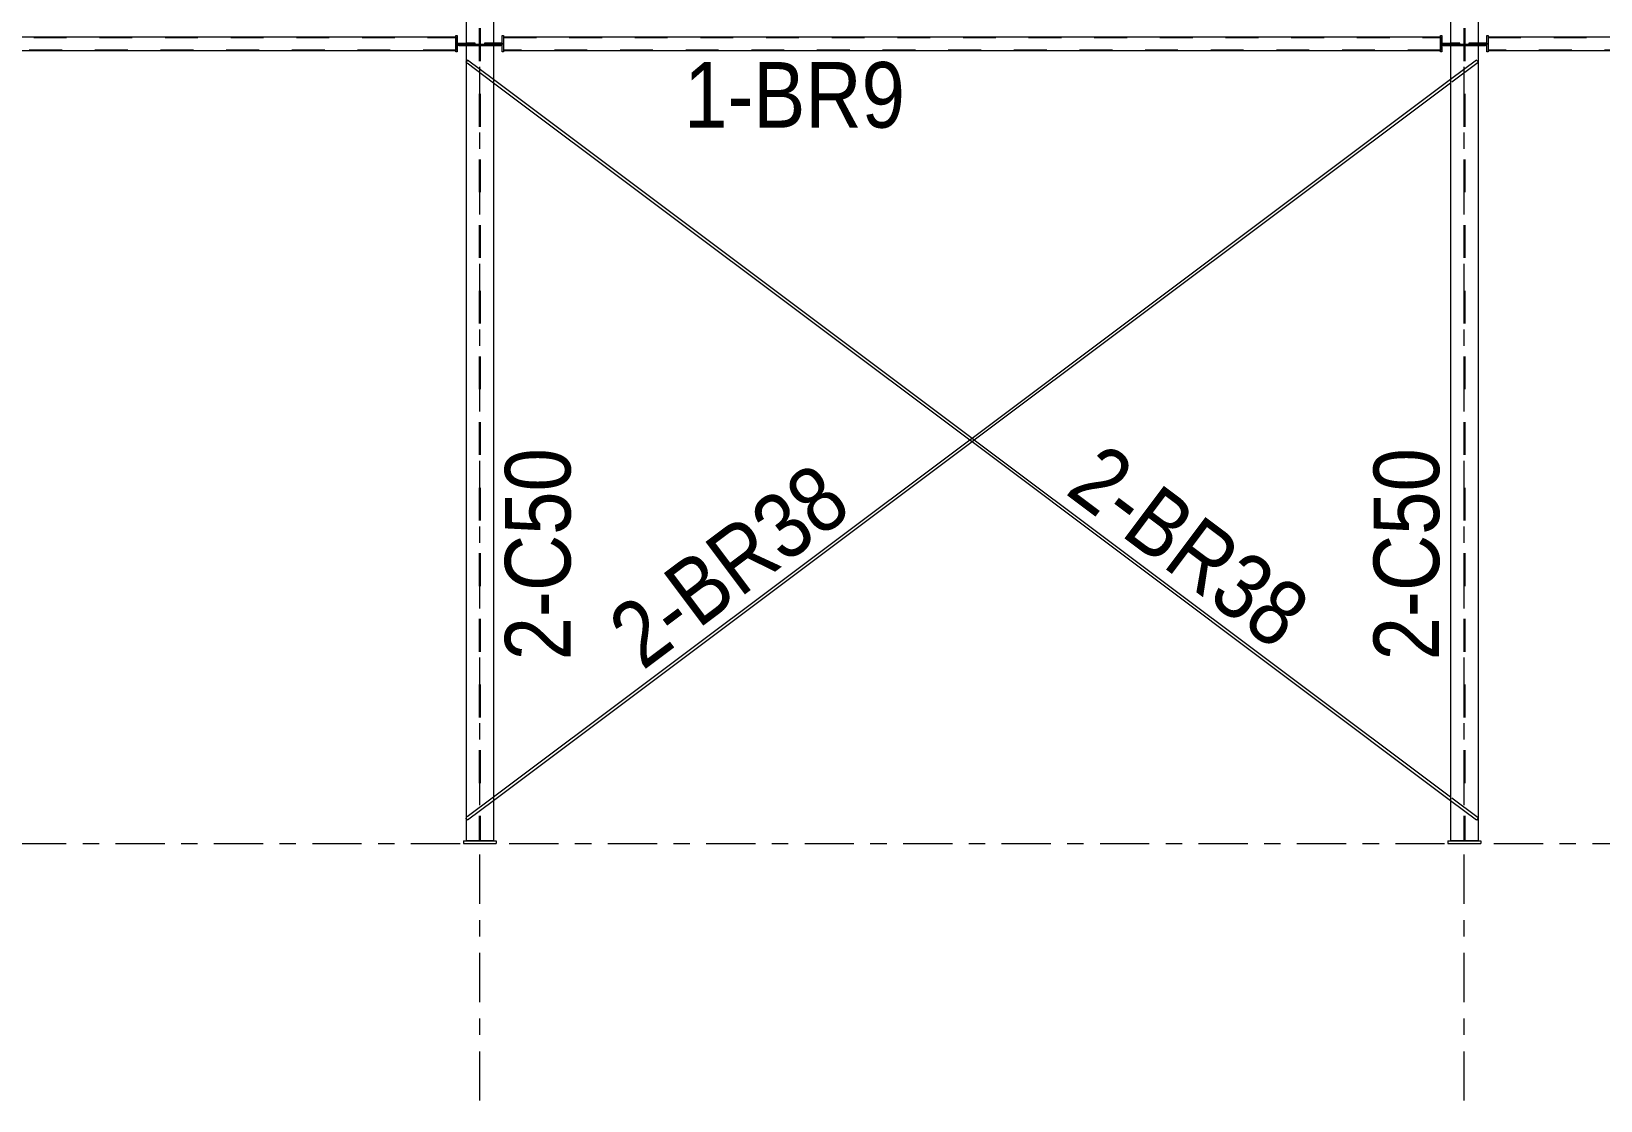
# Model space of a CAD drawing. Header units: millimetres. Extents: x -56 to 1115, y -311 to 509.
# Drawn here: x 41.8 to 137.4, y 226.4 to 291.5 of the extents above; entities that cross this region are included whole.
import ezdxf

# ---------------------------------------------------------------- set-up
doc = ezdxf.new("R2010")
doc.units = ezdxf.units.MM
for name, pattern in [('XKITLINE00', [0]), ('XKITLINE02', [4, 2, -2]), ('XKITLINE03', [6, 3, -1, 1, -1])]:
    doc.linetypes.add(name, pattern=pattern)
for name, color, linetype, lineweight in [('Part', 2, 'Continuous', 0), ('PartMark', 7, 'Continuous', 0), ('S-grid', 1, 'Continuous', 0)]:
    doc.layers.add(name, color=color, linetype=linetype, lineweight=lineweight)
doc.styles.add('ARIAL', font='ARIAL.TTF')

# ---------------------------------------------------------------- blocks, each defined once
blk = doc.blocks.new('*A1193')
at = {"layer": 'S-grid', "color": 1, "linetype": 'XKITLINE03', "lineweight": 0}
blk.add_line((-7.099, 242.028), (1107.461, 242.028), dxfattribs=at)
blk = doc.blocks.new('*A1282')
at = {"layer": 'S-grid', "color": 1, "linetype": 'XKITLINE03', "lineweight": 0}
blk.add_line((129.1, 226.363), (129.1, 360.328), dxfattribs=at)
at = {"layer": 'S-grid', "color": 3, "style": 'ARIAL', "width": 0.85}
blk.add_text('R', height=3, dxfattribs=at).set_placement((127.655, 361.328))
blk = doc.blocks.new('*A1283')
at = {"layer": 'S-grid', "color": 1, "linetype": 'XKITLINE03', "lineweight": 0}
blk.add_line((69.1, 226.363), (69.1, 360.328), dxfattribs=at)
at = {"layer": 'S-grid', "color": 3, "style": 'ARIAL', "width": 0.85}
blk.add_text("R'", height=3, dxfattribs=at).set_placement((67.274, 361.328))
blk = doc.blocks.new('*A1285')
at = {"layer": 'Part', "color": 7, "linetype": 'XKITLINE02', "lineweight": 0}
for p, q in [((68.35, 289.778), (68.266, 289.667)), ((69.933, 288.59), (68.35, 289.778)), ((69.933, 288.382), (68.266, 289.632)), ((99.1, 266.512), (98.961, 266.616)), ((99.239, 266.616), (99.1, 266.72)), ((129.933, 243.601), (128.266, 244.85)), ((129.85, 243.455), (128.266, 244.642)), ((129.935, 243.569), (129.85, 243.455))]:
    blk.add_line(p, q, dxfattribs=at)
at = {"layer": 'Part', "color": 2, "linetype": 'XKITLINE00', "lineweight": 0}
for p, q in [((68.266, 289.667), (68.25, 289.644)), ((68.266, 289.632), (68.25, 289.644)), ((99.1, 266.72), (69.933, 288.59)), ((98.961, 266.616), (69.933, 288.382)), ((128.266, 244.642), (99.1, 266.512)), ((128.266, 244.85), (99.239, 266.616)), ((129.95, 243.588), (129.933, 243.601)), ((129.95, 243.588), (129.933, 243.566))]:
    blk.add_line(p, q, dxfattribs=at)
blk = doc.blocks.new('*A1286')
at = {"layer": 'Part', "color": 7, "linetype": 'XKITLINE02', "lineweight": 0}
for p, q in [((129.85, 289.778), (128.266, 288.59)), ((129.933, 289.667), (129.85, 289.778)), ((129.933, 289.632), (128.266, 288.382)), ((99.1, 266.72), (98.961, 266.616)), ((99.239, 266.616), (99.1, 266.512)), ((69.933, 244.85), (68.266, 243.601)), ((69.933, 244.642), (68.35, 243.455)), ((68.35, 243.455), (68.266, 243.566))]:
    blk.add_line(p, q, dxfattribs=at)
at = {"layer": 'Part', "color": 2, "linetype": 'XKITLINE00', "lineweight": 0}
for p, q in [((129.95, 289.644), (129.933, 289.667)), ((129.95, 289.644), (129.933, 289.632)), ((128.266, 288.59), (99.1, 266.72)), ((128.266, 288.382), (99.239, 266.616)), ((98.961, 266.616), (69.933, 244.85)), ((99.1, 266.512), (69.933, 244.642)), ((68.266, 243.601), (68.25, 243.588)), ((68.264, 243.569), (68.25, 243.588)), ((68.266, 243.566), (68.264, 243.569))]:
    blk.add_line(p, q, dxfattribs=at)
blk = doc.blocks.new('*A1289')
at = {"layer": 'Part', "color": 2, "linetype": 'XKITLINE00', "lineweight": 0}
for p, q in [((70.55, 291.194), (127.65, 291.194)), ((70.55, 290.361), (127.65, 290.361))]:
    blk.add_line(p, q, dxfattribs=at)
at = {"layer": 'Part', "color": 7, "linetype": 'XKITLINE02', "lineweight": 0}
for p, q in [((70.55, 291.194), (70.55, 290.361)), ((70.55, 291.161), (127.65, 291.161)), ((127.65, 291.194), (127.65, 290.361)), ((127.65, 290.394), (70.55, 290.394))]:
    blk.add_line(p, q, dxfattribs=at)
blk = doc.blocks.new('*A1331')
at = {"layer": 'Part', "color": 7, "linetype": 'XKITLINE02', "lineweight": 0}
for p, q in [((68.266, 328.387), (68.266, 339.72)), ((68.266, 339.72), (69.933, 339.72)), ((69.066, 339.72), (69.066, 242.194)), ((69.133, 339.72), (69.133, 242.194)), ((69.933, 339.72), (69.933, 328.387)), ((69.933, 242.194), (68.266, 242.194))]:
    blk.add_line(p, q, dxfattribs=at)
at = {"layer": 'Part', "color": 2, "linetype": 'XKITLINE00', "lineweight": 0}
for p, q in [((68.266, 328.387), (68.266, 242.194)), ((69.933, 328.387), (69.933, 242.194))]:
    blk.add_line(p, q, dxfattribs=at)
blk = doc.blocks.new('*A1332')
at = {"layer": 'Part', "color": 2, "linetype": 'XKITLINE00', "lineweight": 0}
for p, q in [((9.925, 291.194), (67.65, 291.194)), ((9.925, 290.361), (67.65, 290.361))]:
    blk.add_line(p, q, dxfattribs=at)
at = {"layer": 'Part', "color": 7, "linetype": 'XKITLINE02', "lineweight": 0}
for p, q in [((9.925, 291.194), (9.925, 290.361)), ((9.925, 291.161), (67.65, 291.161)), ((67.65, 291.194), (67.65, 290.361)), ((67.65, 290.394), (9.925, 290.394))]:
    blk.add_line(p, q, dxfattribs=at)
blk = doc.blocks.new('*A1333')
at = {"layer": 'Part', "color": 7, "linetype": 'XKITLINE02', "lineweight": 0}
for p, q in [((69.133, 290.736), (69.133, 290.653)), ((69.933, 290.736), (69.133, 290.736)), ((69.258, 290.736), (69.258, 290.653)), ((69.933, 290.653), (69.133, 290.653))]:
    blk.add_line(p, q, dxfattribs=at)
at = {"layer": 'Part', "color": 2, "linetype": 'XKITLINE00', "lineweight": 0}
for p, q in [((70.383, 290.736), (69.933, 290.736)), ((70.383, 290.736), (70.383, 290.653)), ((70.383, 290.653), (69.933, 290.653))]:
    blk.add_line(p, q, dxfattribs=at)
blk = doc.blocks.new('*A1334')
at = {"layer": 'Part', "color": 7, "linetype": 'XKITLINE02', "lineweight": 0}
for p, q in [((69.383, 290.819), (69.383, 290.736)), ((69.933, 290.819), (69.383, 290.819)), ((70.383, 290.736), (69.383, 290.736))]:
    blk.add_line(p, q, dxfattribs=at)
at = {"layer": 'Part', "color": 2, "linetype": 'XKITLINE00', "lineweight": 0}
for p, q in [((70.466, 290.819), (69.933, 290.819)), ((70.466, 290.736), (70.383, 290.736)), ((70.466, 290.819), (70.466, 290.736))]:
    blk.add_line(p, q, dxfattribs=at)
blk = doc.blocks.new('*A1335')
at = {"layer": 'Part', "color": 2, "linetype": 'XKITLINE00', "lineweight": 0}
for p, q in [((70.466, 290.278), (70.466, 291.278)), ((70.466, 291.278), (70.55, 291.278)), ((70.55, 291.278), (70.55, 290.278)), ((70.55, 290.278), (70.466, 290.278))]:
    blk.add_line(p, q, dxfattribs=at)
blk = doc.blocks.new('*A1416')
at = {"layer": 'Part', "color": 2, "linetype": 'XKITLINE00', "lineweight": 0}
for p, q in [((68.1, 242.194), (68.1, 242.028)), ((68.1, 242.194), (70.1, 242.194)), ((68.1, 242.028), (70.1, 242.028)), ((70.1, 242.194), (70.1, 242.028))]:
    blk.add_line(p, q, dxfattribs=at)
blk = doc.blocks.new('*A1417')
at = {"layer": 'Part', "color": 2, "linetype": 'XKITLINE00', "lineweight": 0}
for p, q in [((68.266, 290.736), (67.816, 290.736)), ((67.816, 290.653), (67.816, 290.736)), ((68.266, 290.653), (67.816, 290.653))]:
    blk.add_line(p, q, dxfattribs=at)
at = {"layer": 'Part', "color": 7, "linetype": 'XKITLINE02', "lineweight": 0}
for p, q in [((69.066, 290.736), (68.266, 290.736)), ((68.941, 290.736), (68.941, 290.653)), ((69.066, 290.736), (69.066, 290.653)), ((69.066, 290.653), (68.266, 290.653))]:
    blk.add_line(p, q, dxfattribs=at)
blk = doc.blocks.new('*A1418')
at = {"layer": 'Part', "color": 2, "linetype": 'XKITLINE00', "lineweight": 0}
for p, q in [((67.733, 290.736), (67.733, 290.819)), ((67.733, 290.819), (68.266, 290.819)), ((67.816, 290.736), (67.733, 290.736))]:
    blk.add_line(p, q, dxfattribs=at)
at = {"layer": 'Part', "color": 7, "linetype": 'XKITLINE02', "lineweight": 0}
for p, q in [((68.816, 290.736), (67.816, 290.736)), ((68.816, 290.819), (68.266, 290.819)), ((68.816, 290.736), (68.816, 290.819))]:
    blk.add_line(p, q, dxfattribs=at)
blk = doc.blocks.new('*A1419')
at = {"layer": 'Part', "color": 2, "linetype": 'XKITLINE00', "lineweight": 0}
for p, q in [((67.65, 290.278), (67.65, 291.278)), ((67.65, 291.278), (67.733, 291.278)), ((67.733, 291.278), (67.733, 290.278)), ((67.733, 290.278), (67.65, 290.278))]:
    blk.add_line(p, q, dxfattribs=at)
blk = doc.blocks.new('*A1422')
at = {"layer": 'Part', "color": 7, "linetype": 'XKITLINE02', "lineweight": 0}
for p, q in [((128.266, 328.387), (128.266, 339.72)), ((128.266, 339.72), (129.933, 339.72)), ((129.066, 339.72), (129.066, 242.194)), ((129.133, 339.72), (129.133, 242.194)), ((129.933, 339.72), (129.933, 328.387)), ((129.933, 242.194), (128.266, 242.194))]:
    blk.add_line(p, q, dxfattribs=at)
at = {"layer": 'Part', "color": 2, "linetype": 'XKITLINE00', "lineweight": 0}
for p, q in [((128.266, 328.387), (128.266, 242.194)), ((129.933, 328.387), (129.933, 242.194))]:
    blk.add_line(p, q, dxfattribs=at)
blk = doc.blocks.new('*A1426')
at = {"layer": 'Part', "color": 2, "linetype": 'XKITLINE00', "lineweight": 0}
for p, q in [((130.55, 291.194), (187.65, 291.194)), ((130.55, 290.361), (187.65, 290.361))]:
    blk.add_line(p, q, dxfattribs=at)
at = {"layer": 'Part', "color": 7, "linetype": 'XKITLINE02', "lineweight": 0}
for p, q in [((130.55, 291.194), (130.55, 290.361)), ((130.55, 291.161), (187.65, 291.161)), ((187.65, 291.194), (187.65, 290.361)), ((187.65, 290.394), (130.55, 290.394))]:
    blk.add_line(p, q, dxfattribs=at)
blk = doc.blocks.new('*A1466')
at = {"layer": 'Part', "color": 2, "linetype": 'XKITLINE00', "lineweight": 0}
for p, q in [((128.1, 242.194), (128.1, 242.028)), ((128.1, 242.194), (130.1, 242.194)), ((128.1, 242.028), (130.1, 242.028)), ((130.1, 242.194), (130.1, 242.028))]:
    blk.add_line(p, q, dxfattribs=at)
blk = doc.blocks.new('*A1467')
at = {"layer": 'Part', "color": 2, "linetype": 'XKITLINE00', "lineweight": 0}
for p, q in [((128.266, 290.736), (127.816, 290.736)), ((127.816, 290.653), (127.816, 290.736)), ((128.266, 290.653), (127.816, 290.653))]:
    blk.add_line(p, q, dxfattribs=at)
at = {"layer": 'Part', "color": 7, "linetype": 'XKITLINE02', "lineweight": 0}
for p, q in [((129.066, 290.736), (128.266, 290.736)), ((128.941, 290.736), (128.941, 290.653)), ((129.066, 290.736), (129.066, 290.653)), ((129.066, 290.653), (128.266, 290.653))]:
    blk.add_line(p, q, dxfattribs=at)
blk = doc.blocks.new('*A1468')
at = {"layer": 'Part', "color": 2, "linetype": 'XKITLINE00', "lineweight": 0}
for p, q in [((127.733, 290.736), (127.733, 290.819)), ((127.733, 290.819), (128.266, 290.819)), ((127.816, 290.736), (127.733, 290.736))]:
    blk.add_line(p, q, dxfattribs=at)
at = {"layer": 'Part', "color": 7, "linetype": 'XKITLINE02', "lineweight": 0}
for p, q in [((128.816, 290.736), (127.816, 290.736)), ((128.816, 290.819), (128.266, 290.819)), ((128.816, 290.736), (128.816, 290.819))]:
    blk.add_line(p, q, dxfattribs=at)
blk = doc.blocks.new('*A1469')
at = {"layer": 'Part', "color": 2, "linetype": 'XKITLINE00', "lineweight": 0}
for p, q in [((127.65, 290.278), (127.65, 291.278)), ((127.65, 291.278), (127.733, 291.278)), ((127.733, 291.278), (127.733, 290.278)), ((127.733, 290.278), (127.65, 290.278))]:
    blk.add_line(p, q, dxfattribs=at)
blk = doc.blocks.new('*A1470')
at = {"layer": 'Part', "color": 7, "linetype": 'XKITLINE02', "lineweight": 0}
for p, q in [((129.133, 290.736), (129.133, 290.653)), ((129.933, 290.736), (129.133, 290.736)), ((129.258, 290.736), (129.258, 290.653)), ((129.933, 290.653), (129.133, 290.653))]:
    blk.add_line(p, q, dxfattribs=at)
at = {"layer": 'Part', "color": 2, "linetype": 'XKITLINE00', "lineweight": 0}
for p, q in [((130.383, 290.736), (129.933, 290.736)), ((130.383, 290.736), (130.383, 290.653)), ((130.383, 290.653), (129.933, 290.653))]:
    blk.add_line(p, q, dxfattribs=at)
blk = doc.blocks.new('*A1471')
at = {"layer": 'Part', "color": 7, "linetype": 'XKITLINE02', "lineweight": 0}
for p, q in [((129.383, 290.819), (129.383, 290.736)), ((129.933, 290.819), (129.383, 290.819)), ((130.383, 290.736), (129.383, 290.736))]:
    blk.add_line(p, q, dxfattribs=at)
at = {"layer": 'Part', "color": 2, "linetype": 'XKITLINE00', "lineweight": 0}
for p, q in [((130.466, 290.819), (129.933, 290.819)), ((130.466, 290.736), (130.383, 290.736)), ((130.466, 290.819), (130.466, 290.736))]:
    blk.add_line(p, q, dxfattribs=at)
blk = doc.blocks.new('*A1472')
at = {"layer": 'Part', "color": 2, "linetype": 'XKITLINE00', "lineweight": 0}
for p, q in [((130.466, 290.278), (130.466, 291.278)), ((130.466, 291.278), (130.55, 291.278)), ((130.55, 291.278), (130.55, 290.278)), ((130.55, 290.278), (130.466, 290.278))]:
    blk.add_line(p, q, dxfattribs=at)
blk = doc.blocks.new('*A2378')
at = {"layer": 'PartMark', "color": 3, "style": 'ARIAL', "width": 0.85}
blk.add_text('2-BR38', height=4, rotation=-36.8641, dxfattribs=at).set_placement((104.699, 263.397))
blk = doc.blocks.new('*A2381')
at = {"layer": 'PartMark', "color": 3, "style": 'ARIAL', "width": 0.85}
blk.add_text('1-BR9', height=4, dxfattribs=at).set_placement((81.55, 285.661))
blk = doc.blocks.new('*A2383')
at = {"layer": 'PartMark', "color": 3, "style": 'ARIAL', "width": 0.85}
blk.add_text('2-BR38', height=4, rotation=36.8641, dxfattribs=at).set_placement((79.031, 252.547))
blk = doc.blocks.new('*A2384')
at = {"layer": 'PartMark', "color": 3, "style": 'ARIAL', "width": 0.85}
blk.add_text('2-C50', height=4, rotation=90.00021, dxfattribs=at).set_placement((74.633, 253.194))
blk = doc.blocks.new('*A2389')
at = {"layer": 'PartMark', "color": 3, "style": 'ARIAL', "width": 0.85}
blk.add_text('2-C50', height=4, rotation=90.00021, dxfattribs=at).set_placement((127.566, 253.194))

msp = doc.modelspace()

# ---------------------------------------------------------------- block references
at = {"lineweight": 0}
for name in ['*A1283', '*A1282', '*A1331', '*A1422', '*A1332', '*A1419', '*A1418', '*A1417', '*A1333', '*A1334', '*A1335', '*A1289', '*A1469', '*A1468', '*A1467', '*A1470', '*A1471', '*A1472', '*A1426', '*A1285', '*A1286', '*A2381', '*A2384', '*A2378', '*A2389', '*A2383', '*A1193', '*A1416', '*A1466']:
    msp.add_blockref(name, (0, 0), dxfattribs=at)

doc.saveas('drawing.dxf')
